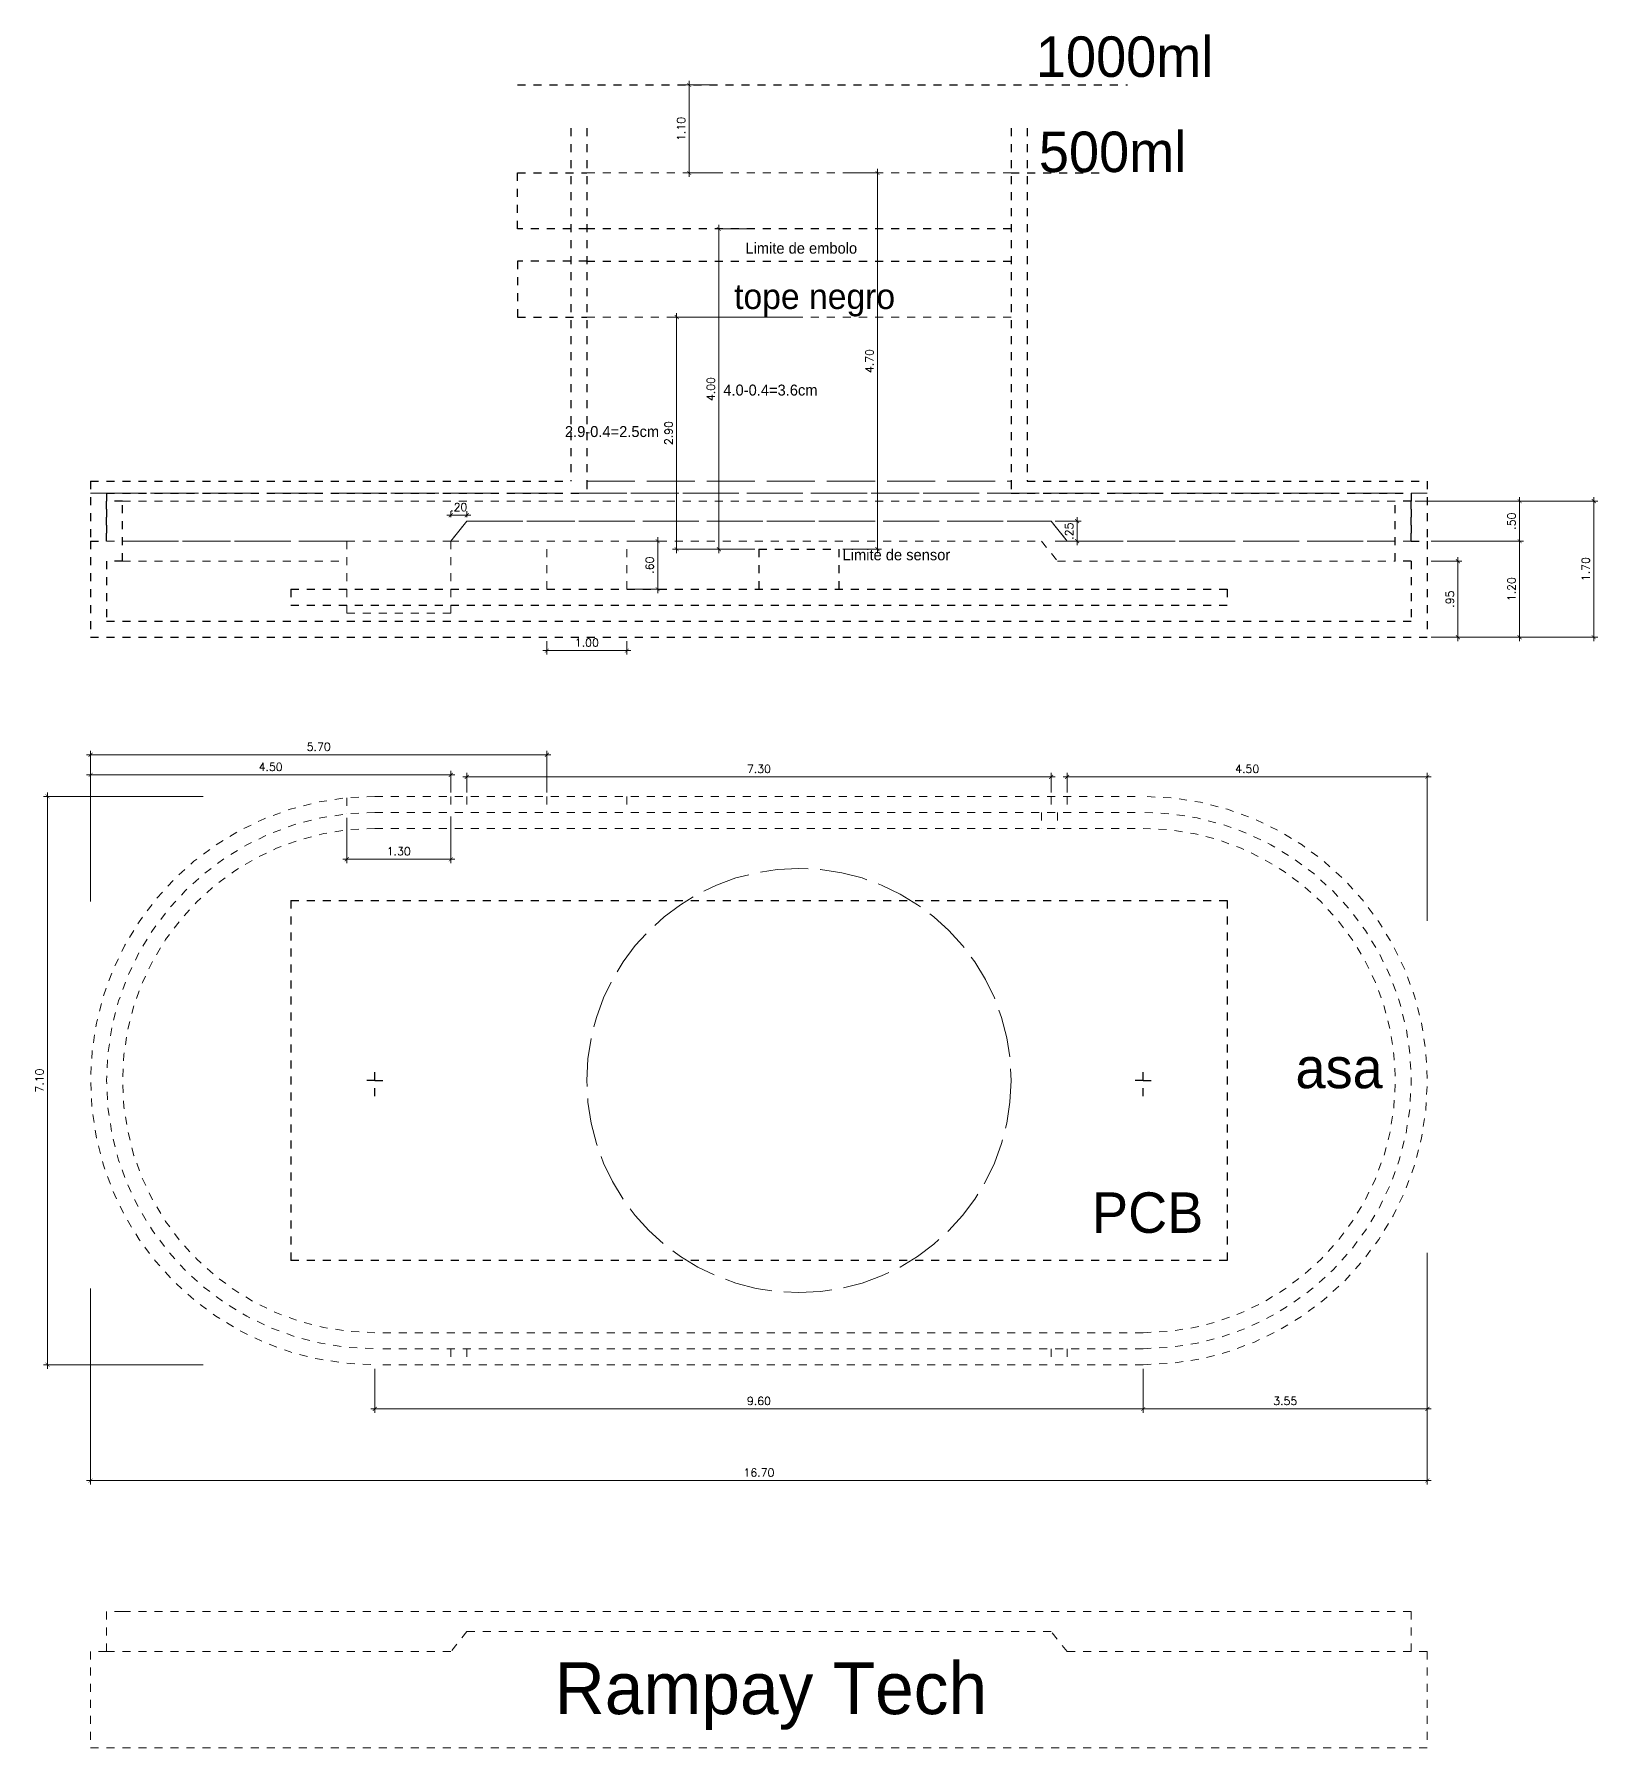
# Model space of a CAD drawing. Header units: millimetres. Extents: x 3117.9 to 3172.3, y 1005.1 to 1030.5.
# Drawn here: x 3152.77 to 3172.3, y 1009.05 to 1030.46 of the extents above; entities that cross this region are included whole.
import ezdxf

# ---------------------------------------------------------------- set-up
doc = ezdxf.new("R2010")
doc.units = ezdxf.units.MM
doc.linetypes.add('ACAD_ISO02W100', pattern=[15, 12, -3])
doc.linetypes.add('ACAD_ISO03W100', pattern=[30, 12, -18])
for name, color, linetype, lineweight in [('bloque', 2, 'Continuous', 25), ('corte', 1, 'Continuous', 30), ('MU-COTAS', 6, 'Continuous', 9), ('rayado', 130, 'ACAD_ISO03W100', 9)]:
    doc.layers.add(name, color=color, linetype=linetype, lineweight=lineweight)
doc.layers.add('MU-CascoExistente', color=200, linetype='Continuous')
doc.styles.get("Standard").update_dxf_attribs({"font": 'MOD20.TTF'})
doc.styles.add('T-COTA 1 en 50', font='romans.shx')
doc.dimstyles.new('cota exterior esc 1 en 50', dxfattribs={"dimtxt": 0.1, "dimasz": 0.05, "dimexe": 0.05, "dimexo": 0.05, "dimgap": 0.05, "dimtad": 1, "dimzin": 4, "dimdsep": 46, "dimtxsty": 'T-COTA 1 en 50', "dimblk": 'ARCHTICK', "dimcen": 2.5, "dimdle": 0.05, "dimclrd": 256, "dimclre": 256, "dimclrt": 240, "dimaunit": 1, "dimazin": 0, "dimtfac": 1, "dimtix": 1, "dimtmove": 0, "dimatfit": 3, "dimfxl": 1, "dimtolj": 1, "dimlwd": -1, "dimlwe": -1, "dimarcsym": 0})

# ---------------------------------------------------------------- blocks, each defined once
blk = doc.blocks.new('_ArchTick')
at = {"layer": 'MU-CascoExistente', "color": 0, "const_width": 0.15}
blk.add_lwpolyline([(-0.5, -0.5), (0.5, 0.5)], dxfattribs=at)
blk = doc.blocks.new('*D200')
at = {"layer": 'Defpoints', "color": 0, "ltscale": 0.002, "transparency": 16777216}
for p in [(3157.022, 1013.835), (3166.622, 1013.835), (3166.622, 1013.282)]:
    blk.add_point(p, dxfattribs=at)
at = {"layer": 'MU-COTAS', "ltscale": 0.002, "transparency": 16777216}
for p, q in [((3157.022, 1013.785), (3157.022, 1013.232)), ((3166.622, 1013.785), (3166.622, 1013.232)), ((3156.972, 1013.282), (3166.672, 1013.282))]:
    blk.add_line(p, q, dxfattribs=at)
at = {"layer": 'MU-COTAS', "ltscale": 0.002, "transparency": 16777216, "xscale": 0.05, "yscale": 0.05, "zscale": 0.05, "rotation": 180}
blk.add_blockref('_ArchTick', (3157.022, 1013.282), dxfattribs=at)
at = {"layer": 'MU-COTAS', "ltscale": 0.002, "transparency": 16777216, "xscale": 0.05, "yscale": 0.05, "zscale": 0.05}
blk.add_blockref('_ArchTick', (3166.622, 1013.282), dxfattribs=at)
at = {"layer": 'MU-COTAS', "color": 240, "ltscale": 0.002, "transparency": 16777216, "insert": (3161.822, 1013.382), "char_height": 0.1, "attachment_point": 5, "style": 'T-COTA 1 en 50'}
blk.add_mtext('\\A1;9.60', dxfattribs=at)
blk = doc.blocks.new('*D201')
at = {"layer": 'Defpoints', "color": 0, "ltscale": 0.002, "transparency": 16777216}
for p in [(3170.172, 1015.284), (3166.622, 1013.835), (3170.172, 1013.282)]:
    blk.add_point(p, dxfattribs=at)
at = {"layer": 'MU-COTAS', "ltscale": 0.002, "transparency": 16777216}
for p, q in [((3170.172, 1015.234), (3170.172, 1013.232)), ((3166.622, 1013.785), (3166.622, 1013.232)), ((3166.572, 1013.282), (3170.222, 1013.282))]:
    blk.add_line(p, q, dxfattribs=at)
at = {"layer": 'MU-COTAS', "ltscale": 0.002, "transparency": 16777216, "xscale": 0.05, "yscale": 0.05, "zscale": 0.05, "rotation": 180}
blk.add_blockref('_ArchTick', (3166.622, 1013.282), dxfattribs=at)
at = {"layer": 'MU-COTAS', "ltscale": 0.002, "transparency": 16777216, "xscale": 0.05, "yscale": 0.05, "zscale": 0.05}
blk.add_blockref('_ArchTick', (3170.172, 1013.282), dxfattribs=at)
at = {"layer": 'MU-COTAS', "color": 240, "ltscale": 0.002, "transparency": 16777216, "insert": (3168.397, 1013.382), "char_height": 0.1, "attachment_point": 5, "style": 'T-COTA 1 en 50'}
blk.add_mtext('\\A1;3.55', dxfattribs=at)
blk = doc.blocks.new('*D202')
at = {"layer": 'Defpoints', "color": 0, "ltscale": 0.002, "transparency": 16777216}
for p in [(3154.928, 1020.935), (3152.934, 1013.835), (3154.928, 1013.835)]:
    blk.add_point(p, dxfattribs=at)
at = {"layer": 'MU-COTAS', "ltscale": 0.002, "transparency": 16777216}
for p, q in [((3154.878, 1020.935), (3152.884, 1020.935)), ((3152.934, 1020.985), (3152.934, 1013.785)), ((3154.878, 1013.835), (3152.884, 1013.835))]:
    blk.add_line(p, q, dxfattribs=at)
at = {"layer": 'MU-COTAS', "ltscale": 0.002, "transparency": 16777216, "xscale": 0.05, "yscale": 0.05, "zscale": 0.05}
for p, rotation in [((3152.934, 1020.935), 90), ((3152.934, 1013.835), 270)]:
    blk.add_blockref('_ArchTick', p, dxfattribs=dict(at, rotation=rotation))
at = {"layer": 'MU-COTAS', "color": 240, "ltscale": 0.002, "transparency": 16777216, "insert": (3152.834, 1017.385), "char_height": 0.1, "attachment_point": 5, "rotation": 90, "style": 'T-COTA 1 en 50'}
blk.add_mtext('\\A1;7.10', dxfattribs=at)
blk = doc.blocks.new('*D203')
at = {"layer": 'Defpoints', "color": 0, "ltscale": 0.002, "transparency": 16777216}
for p in [(3156.672, 1020.717), (3157.972, 1020.735), (3157.972, 1020.149)]:
    blk.add_point(p, dxfattribs=at)
at = {"layer": 'MU-COTAS', "ltscale": 0.002, "transparency": 16777216}
for p, q in [((3156.672, 1020.667), (3156.672, 1020.099)), ((3157.972, 1020.685), (3157.972, 1020.099)), ((3156.622, 1020.149), (3158.022, 1020.149))]:
    blk.add_line(p, q, dxfattribs=at)
at = {"layer": 'MU-COTAS', "ltscale": 0.002, "transparency": 16777216, "xscale": 0.05, "yscale": 0.05, "zscale": 0.05, "rotation": 180}
blk.add_blockref('_ArchTick', (3156.672, 1020.149), dxfattribs=at)
at = {"layer": 'MU-COTAS', "ltscale": 0.002, "transparency": 16777216, "xscale": 0.05, "yscale": 0.05, "zscale": 0.05}
blk.add_blockref('_ArchTick', (3157.972, 1020.149), dxfattribs=at)
at = {"layer": 'MU-COTAS', "color": 240, "ltscale": 0.002, "transparency": 16777216, "insert": (3157.322, 1020.249), "char_height": 0.1, "attachment_point": 5, "style": 'T-COTA 1 en 50'}
blk.add_mtext('\\A1;1.30', dxfattribs=at)
blk = doc.blocks.new('*D204')
at = {"layer": 'Defpoints', "color": 0, "ltscale": 0.002, "transparency": 16777216}
for p in [(3169.972, 1024.624), (3170.172, 1022.924), (3172.251, 1022.924)]:
    blk.add_point(p, dxfattribs=at)
at = {"layer": 'MU-COTAS', "ltscale": 0.002, "transparency": 16777216}
for p, q in [((3170.022, 1024.624), (3172.301, 1024.624)), ((3172.251, 1024.674), (3172.251, 1022.874)), ((3170.222, 1022.924), (3172.301, 1022.924))]:
    blk.add_line(p, q, dxfattribs=at)
at = {"layer": 'MU-COTAS', "ltscale": 0.002, "transparency": 16777216, "xscale": 0.05, "yscale": 0.05, "zscale": 0.05}
for p, rotation in [((3172.251, 1024.624), 90), ((3172.251, 1022.924), 270)]:
    blk.add_blockref('_ArchTick', p, dxfattribs=dict(at, rotation=rotation))
at = {"layer": 'MU-COTAS', "color": 240, "ltscale": 0.002, "transparency": 16777216, "insert": (3172.151, 1023.774), "char_height": 0.1, "attachment_point": 5, "rotation": 90, "style": 'T-COTA 1 en 50'}
blk.add_mtext('\\A1;1.70', dxfattribs=at)
blk = doc.blocks.new('*D205')
at = {"layer": 'Defpoints', "color": 0, "ltscale": 0.002, "transparency": 16777216}
for p in [(3170.172, 1024.124), (3170.172, 1022.924), (3171.325, 1022.924)]:
    blk.add_point(p, dxfattribs=at)
at = {"layer": 'MU-COTAS', "ltscale": 0.002, "transparency": 16777216}
for p, q in [((3170.222, 1024.124), (3171.375, 1024.124)), ((3171.325, 1024.174), (3171.325, 1022.874)), ((3170.222, 1022.924), (3171.375, 1022.924))]:
    blk.add_line(p, q, dxfattribs=at)
at = {"layer": 'MU-COTAS', "ltscale": 0.002, "transparency": 16777216, "xscale": 0.05, "yscale": 0.05, "zscale": 0.05}
for p, rotation in [((3171.325, 1024.124), 90), ((3171.325, 1022.924), 270)]:
    blk.add_blockref('_ArchTick', p, dxfattribs=dict(at, rotation=rotation))
at = {"layer": 'MU-COTAS', "color": 240, "ltscale": 0.002, "transparency": 16777216, "insert": (3171.225, 1023.524), "char_height": 0.1, "attachment_point": 5, "rotation": 90, "style": 'T-COTA 1 en 50'}
blk.add_mtext('\\A1;1.20', dxfattribs=at)
blk = doc.blocks.new('*D206')
at = {"layer": 'Defpoints', "color": 0, "ltscale": 0.002, "transparency": 16777216}
for p in [(3169.972, 1024.624), (3171.325, 1024.624), (3170.172, 1024.124)]:
    blk.add_point(p, dxfattribs=at)
at = {"layer": 'MU-COTAS', "ltscale": 0.002, "transparency": 16777216}
for p, q in [((3170.022, 1024.624), (3171.375, 1024.624)), ((3171.325, 1024.074), (3171.325, 1024.674)), ((3170.222, 1024.124), (3171.375, 1024.124))]:
    blk.add_line(p, q, dxfattribs=at)
at = {"layer": 'MU-COTAS', "ltscale": 0.002, "transparency": 16777216, "xscale": 0.05, "yscale": 0.05, "zscale": 0.05}
for p, rotation in [((3171.325, 1024.624), 90), ((3171.325, 1024.124), 270)]:
    blk.add_blockref('_ArchTick', p, dxfattribs=dict(at, rotation=rotation))
at = {"layer": 'MU-COTAS', "color": 240, "ltscale": 0.002, "transparency": 16777216, "insert": (3171.225, 1024.374), "char_height": 0.1, "attachment_point": 5, "rotation": 90, "style": 'T-COTA 1 en 50'}
blk.add_mtext('\\A1;.50', dxfattribs=at)
blk = doc.blocks.new('*D207')
at = {"layer": 'Defpoints', "color": 0, "ltscale": 0.002, "transparency": 16777216}
for p in [(3153.472, 1014.836), (3170.172, 1014.836), (3153.472, 1012.387)]:
    blk.add_point(p, dxfattribs=at)
at = {"layer": 'MU-COTAS', "ltscale": 0.002, "transparency": 16777216}
for p, q in [((3153.472, 1014.786), (3153.472, 1012.337)), ((3170.172, 1014.786), (3170.172, 1012.337)), ((3170.222, 1012.387), (3153.422, 1012.387))]:
    blk.add_line(p, q, dxfattribs=at)
at = {"layer": 'MU-COTAS', "ltscale": 0.002, "transparency": 16777216, "xscale": 0.05, "yscale": 0.05, "zscale": 0.05, "rotation": 180}
blk.add_blockref('_ArchTick', (3153.472, 1012.387), dxfattribs=at)
at = {"layer": 'MU-COTAS', "ltscale": 0.002, "transparency": 16777216, "xscale": 0.05, "yscale": 0.05, "zscale": 0.05}
blk.add_blockref('_ArchTick', (3170.172, 1012.387), dxfattribs=at)
at = {"layer": 'MU-COTAS', "color": 240, "ltscale": 0.002, "transparency": 16777216, "insert": (3161.822, 1012.487), "char_height": 0.1, "attachment_point": 5, "style": 'T-COTA 1 en 50'}
blk.add_mtext('\\A1;16.70', dxfattribs=at)
blk = doc.blocks.new('*D208')
at = {"layer": 'Defpoints', "color": 0, "ltscale": 0.002, "transparency": 16777216}
for p in [(3160.172, 1024.124), (3160.172, 1023.524), (3160.557, 1023.524)]:
    blk.add_point(p, dxfattribs=at)
at = {"layer": 'MU-COTAS', "ltscale": 0.002, "transparency": 16777216}
for p, q in [((3160.222, 1024.124), (3160.607, 1024.124)), ((3160.557, 1024.174), (3160.557, 1023.474)), ((3160.222, 1023.524), (3160.607, 1023.524))]:
    blk.add_line(p, q, dxfattribs=at)
at = {"layer": 'MU-COTAS', "ltscale": 0.002, "transparency": 16777216, "xscale": 0.05, "yscale": 0.05, "zscale": 0.05}
for p, rotation in [((3160.557, 1024.124), 90), ((3160.557, 1023.524), 270)]:
    blk.add_blockref('_ArchTick', p, dxfattribs=dict(at, rotation=rotation))
at = {"layer": 'MU-COTAS', "color": 240, "ltscale": 0.002, "transparency": 16777216, "insert": (3160.457, 1023.824), "char_height": 0.1, "attachment_point": 5, "rotation": 90, "style": 'T-COTA 1 en 50'}
blk.add_mtext('\\A1;.60', dxfattribs=at)
blk = doc.blocks.new('*D210')
at = {"layer": 'Defpoints', "color": 0, "ltscale": 0.002, "transparency": 16777216}
for p in [(3159.172, 1022.924), (3160.172, 1022.924), (3160.172, 1022.756)]:
    blk.add_point(p, dxfattribs=at)
at = {"layer": 'MU-COTAS', "ltscale": 0.002, "transparency": 16777216}
for p, q in [((3159.172, 1022.874), (3159.172, 1022.706)), ((3160.172, 1022.874), (3160.172, 1022.706)), ((3159.122, 1022.756), (3160.222, 1022.756))]:
    blk.add_line(p, q, dxfattribs=at)
at = {"layer": 'MU-COTAS', "ltscale": 0.002, "transparency": 16777216, "xscale": 0.05, "yscale": 0.05, "zscale": 0.05, "rotation": 180}
blk.add_blockref('_ArchTick', (3159.172, 1022.756), dxfattribs=at)
at = {"layer": 'MU-COTAS', "ltscale": 0.002, "transparency": 16777216, "xscale": 0.05, "yscale": 0.05, "zscale": 0.05}
blk.add_blockref('_ArchTick', (3160.172, 1022.756), dxfattribs=at)
at = {"layer": 'MU-COTAS', "color": 240, "ltscale": 0.002, "transparency": 16777216, "insert": (3159.672, 1022.856), "char_height": 0.1, "attachment_point": 5, "style": 'T-COTA 1 en 50'}
blk.add_mtext('\\A1;1.00', dxfattribs=at)
blk = doc.blocks.new('*D211')
at = {"layer": 'Defpoints', "color": 0, "ltscale": 0.002, "transparency": 16777216}
for p in [(3170.172, 1023.874), (3170.172, 1022.924), (3170.554, 1022.924)]:
    blk.add_point(p, dxfattribs=at)
at = {"layer": 'MU-COTAS', "ltscale": 0.002, "transparency": 16777216}
for p, q in [((3170.554, 1023.924), (3170.554, 1022.874)), ((3170.222, 1023.874), (3170.604, 1023.874)), ((3170.222, 1022.924), (3170.604, 1022.924))]:
    blk.add_line(p, q, dxfattribs=at)
at = {"layer": 'MU-COTAS', "ltscale": 0.002, "transparency": 16777216, "xscale": 0.05, "yscale": 0.05, "zscale": 0.05}
for p, rotation in [((3170.554, 1023.874), 90), ((3170.554, 1022.924), 270)]:
    blk.add_blockref('_ArchTick', p, dxfattribs=dict(at, rotation=rotation))
at = {"layer": 'MU-COTAS', "color": 240, "ltscale": 0.002, "transparency": 16777216, "insert": (3170.454, 1023.399), "char_height": 0.1, "attachment_point": 5, "rotation": 90, "style": 'T-COTA 1 en 50'}
blk.add_mtext('\\A1;.95', dxfattribs=at)
blk = doc.blocks.new('*D212')
at = {"layer": 'Defpoints', "color": 0, "ltscale": 0.002, "transparency": 16777216}
for p in [(3170.172, 1021.179), (3165.672, 1020.935), (3170.172, 1019.332)]:
    blk.add_point(p, dxfattribs=at)
at = {"layer": 'MU-COTAS', "ltscale": 0.002, "transparency": 16777216}
for p, q in [((3165.622, 1021.179), (3170.222, 1021.179)), ((3165.672, 1020.985), (3165.672, 1021.229)), ((3170.172, 1019.382), (3170.172, 1021.229))]:
    blk.add_line(p, q, dxfattribs=at)
at = {"layer": 'MU-COTAS', "ltscale": 0.002, "transparency": 16777216, "xscale": 0.05, "yscale": 0.05, "zscale": 0.05, "rotation": 180}
blk.add_blockref('_ArchTick', (3165.672, 1021.179), dxfattribs=at)
at = {"layer": 'MU-COTAS', "ltscale": 0.002, "transparency": 16777216, "xscale": 0.05, "yscale": 0.05, "zscale": 0.05}
blk.add_blockref('_ArchTick', (3170.172, 1021.179), dxfattribs=at)
at = {"layer": 'MU-COTAS', "color": 240, "ltscale": 0.002, "transparency": 16777216, "insert": (3167.922, 1021.279), "char_height": 0.1, "attachment_point": 5, "style": 'T-COTA 1 en 50'}
blk.add_mtext('\\A1;4.50', dxfattribs=at)
blk = doc.blocks.new('*D213')
at = {"layer": 'Defpoints', "color": 0, "ltscale": 0.002, "transparency": 16777216}
for p in [(3158.172, 1021.179), (3158.172, 1020.935), (3165.472, 1020.935)]:
    blk.add_point(p, dxfattribs=at)
at = {"layer": 'MU-COTAS', "ltscale": 0.002, "transparency": 16777216}
for p, q in [((3165.522, 1021.179), (3158.122, 1021.179)), ((3158.172, 1020.985), (3158.172, 1021.229)), ((3165.472, 1020.985), (3165.472, 1021.229))]:
    blk.add_line(p, q, dxfattribs=at)
at = {"layer": 'MU-COTAS', "ltscale": 0.002, "transparency": 16777216, "xscale": 0.05, "yscale": 0.05, "zscale": 0.05, "rotation": 180}
blk.add_blockref('_ArchTick', (3158.172, 1021.179), dxfattribs=at)
at = {"layer": 'MU-COTAS', "ltscale": 0.002, "transparency": 16777216, "xscale": 0.05, "yscale": 0.05, "zscale": 0.05}
blk.add_blockref('_ArchTick', (3165.472, 1021.179), dxfattribs=at)
at = {"layer": 'MU-COTAS', "color": 240, "ltscale": 0.002, "transparency": 16777216, "insert": (3161.822, 1021.279), "char_height": 0.1, "attachment_point": 5, "style": 'T-COTA 1 en 50'}
blk.add_mtext('\\A1;7.30', dxfattribs=at)
blk = doc.blocks.new('*D214')
at = {"layer": 'Defpoints', "color": 0, "ltscale": 0.002, "transparency": 16777216}
for p in [(3165.472, 1024.374), (3165.472, 1024.124), (3165.797, 1024.124)]:
    blk.add_point(p, dxfattribs=at)
at = {"layer": 'MU-COTAS', "ltscale": 0.002, "transparency": 16777216}
for p, q in [((3165.522, 1024.374), (3165.847, 1024.374)), ((3165.797, 1024.374), (3165.797, 1024.424)), ((3165.797, 1024.374), (3165.797, 1024.124)), ((3165.522, 1024.124), (3165.847, 1024.124)), ((3165.797, 1024.124), (3165.797, 1024.074))]:
    blk.add_line(p, q, dxfattribs=at)
at = {"layer": 'MU-COTAS', "ltscale": 0.002, "transparency": 16777216, "xscale": 0.05, "yscale": 0.05, "zscale": 0.05}
for p, rotation in [((3165.797, 1024.374), 270), ((3165.797, 1024.124), 90)]:
    blk.add_blockref('_ArchTick', p, dxfattribs=dict(at, rotation=rotation))
at = {"layer": 'MU-COTAS', "color": 240, "ltscale": 0.002, "transparency": 16777216, "insert": (3165.697, 1024.249), "char_height": 0.1, "attachment_point": 5, "rotation": 90, "style": 'T-COTA 1 en 50'}
blk.add_mtext('\\A1;.25', dxfattribs=at)
blk = doc.blocks.new('*D215')
at = {"layer": 'Defpoints', "color": 0, "ltscale": 0.002, "transparency": 16777216}
for p in [(3157.972, 1024.449), (3157.972, 1024.374), (3158.172, 1024.374)]:
    blk.add_point(p, dxfattribs=at)
at = {"layer": 'MU-COTAS', "ltscale": 0.002, "transparency": 16777216}
for p, q in [((3157.972, 1024.449), (3157.922, 1024.449)), ((3157.972, 1024.424), (3157.972, 1024.499)), ((3158.172, 1024.449), (3157.972, 1024.449)), ((3158.172, 1024.424), (3158.172, 1024.499)), ((3158.172, 1024.449), (3158.222, 1024.449))]:
    blk.add_line(p, q, dxfattribs=at)
at = {"layer": 'MU-COTAS', "ltscale": 0.002, "transparency": 16777216, "xscale": 0.05, "yscale": 0.05, "zscale": 0.05}
blk.add_blockref('_ArchTick', (3157.972, 1024.449), dxfattribs=at)
at = {"layer": 'MU-COTAS', "ltscale": 0.002, "transparency": 16777216, "xscale": 0.05, "yscale": 0.05, "zscale": 0.05, "rotation": 180}
blk.add_blockref('_ArchTick', (3158.172, 1024.449), dxfattribs=at)
at = {"layer": 'MU-COTAS', "color": 240, "ltscale": 0.002, "transparency": 16777216, "insert": (3158.072, 1024.549), "char_height": 0.1, "attachment_point": 5, "style": 'T-COTA 1 en 50'}
blk.add_mtext('\\A1;.20', dxfattribs=at)
blk = doc.blocks.new('*D216')
at = {"layer": 'Defpoints', "color": 0, "ltscale": 0.002, "transparency": 16777216}
for p in [(3153.472, 1021.204), (3157.972, 1020.935), (3153.472, 1019.572)]:
    blk.add_point(p, dxfattribs=at)
at = {"layer": 'MU-COTAS', "ltscale": 0.002, "transparency": 16777216}
for p, q in [((3158.022, 1021.204), (3153.422, 1021.204)), ((3153.472, 1019.622), (3153.472, 1021.254)), ((3157.972, 1020.985), (3157.972, 1021.254))]:
    blk.add_line(p, q, dxfattribs=at)
at = {"layer": 'MU-COTAS', "ltscale": 0.002, "transparency": 16777216, "xscale": 0.05, "yscale": 0.05, "zscale": 0.05, "rotation": 180}
blk.add_blockref('_ArchTick', (3153.472, 1021.204), dxfattribs=at)
at = {"layer": 'MU-COTAS', "ltscale": 0.002, "transparency": 16777216, "xscale": 0.05, "yscale": 0.05, "zscale": 0.05}
blk.add_blockref('_ArchTick', (3157.972, 1021.204), dxfattribs=at)
at = {"layer": 'MU-COTAS', "color": 240, "ltscale": 0.002, "transparency": 16777216, "insert": (3155.722, 1021.304), "char_height": 0.1, "attachment_point": 5, "style": 'T-COTA 1 en 50'}
blk.add_mtext('\\A1;4.50', dxfattribs=at)
blk = doc.blocks.new('*D217')
at = {"layer": 'Defpoints', "color": 0, "ltscale": 0.002, "transparency": 16777216}
for p in [(3153.472, 1021.455), (3153.472, 1020.935), (3159.172, 1020.935)]:
    blk.add_point(p, dxfattribs=at)
at = {"layer": 'MU-COTAS', "ltscale": 0.002, "transparency": 16777216}
for p, q in [((3159.222, 1021.455), (3153.422, 1021.455)), ((3153.472, 1020.985), (3153.472, 1021.505)), ((3159.172, 1020.985), (3159.172, 1021.505))]:
    blk.add_line(p, q, dxfattribs=at)
at = {"layer": 'MU-COTAS', "ltscale": 0.002, "transparency": 16777216, "xscale": 0.05, "yscale": 0.05, "zscale": 0.05, "rotation": 180}
blk.add_blockref('_ArchTick', (3153.472, 1021.455), dxfattribs=at)
at = {"layer": 'MU-COTAS', "ltscale": 0.002, "transparency": 16777216, "xscale": 0.05, "yscale": 0.05, "zscale": 0.05}
blk.add_blockref('_ArchTick', (3159.172, 1021.455), dxfattribs=at)
at = {"layer": 'MU-COTAS', "color": 240, "ltscale": 0.002, "transparency": 16777216, "insert": (3156.322, 1021.555), "char_height": 0.1, "attachment_point": 5, "style": 'T-COTA 1 en 50'}
blk.add_mtext('\\A1;5.70', dxfattribs=at)
blk = doc.blocks.new('tubo')
at = {"layer": 'corte', "linetype": 'ACAD_ISO02W100', "ltscale": 1e-07}
for p, q in [((3159.472, 1030.885), (3159.472, 1026.475)), ((3159.672, 1030.885), (3159.672, 1026.475)), ((3164.972, 1030.885), (3164.972, 1026.475)), ((3165.172, 1030.885), (3165.172, 1026.475)), ((3153.472, 1026.475), (3153.472, 1025.725)), ((3153.472, 1026.475), (3159.472, 1026.475)), ((3153.672, 1026.325), (3153.672, 1025.725)), ((3153.672, 1026.325), (3159.672, 1026.325)), ((3159.672, 1026.475), (3159.672, 1026.325)), ((3164.972, 1026.475), (3164.972, 1026.325)), ((3164.972, 1026.325), (3169.972, 1026.325)), ((3165.172, 1026.475), (3170.172, 1026.475)), ((3169.972, 1026.325), (3169.972, 1025.725)), ((3170.172, 1026.475), (3170.172, 1025.725)), ((3153.472, 1025.725), (3153.672, 1025.725)), ((3169.972, 1025.725), (3170.172, 1025.725))]:
    blk.add_line(p, q, dxfattribs=at)
at = {"layer": 'rayado', "linetype": 'ACAD_ISO02W100', "ltscale": 7e-05}
for p, q in [((3159.672, 1030.325), (3164.972, 1030.325)), ((3159.672, 1028.525), (3164.972, 1028.525)), ((3159.672, 1026.325), (3164.972, 1026.325)), ((3157.972, 1025.725), (3158.172, 1025.975)), ((3158.172, 1025.975), (3165.472, 1025.975)), ((3165.472, 1025.975), (3165.672, 1025.725)), ((3153.672, 1025.725), (3157.972, 1025.725)), ((3165.672, 1025.725), (3169.972, 1025.725))]:
    blk.add_line(p, q, dxfattribs=at)
at = {"layer": 'rayado', "linetype": 'ACAD_ISO02W100', "ltscale": 0.05}
blk.add_line((3159.672, 1026.475), (3164.972, 1026.475), dxfattribs=at)
at = {"linetype": 'ACAD_ISO02W100', "ltscale": 1e-07, "attachment_point": 1}
for s, width, insert, char_height in [('500ml', 1.26279, (3165.319, 1030.842), 0.5056), ('tope negro', 1.96913, (3161.512, 1028.94), 0.3145)]:
    blk.add_mtext_dynamic_manual_height_columns(s, width=width, gutter_width=12.344, heights=[0], dxfattribs=dict(at, insert=insert, char_height=char_height))
blk = doc.blocks.new('*D220')
at = {"layer": 'Defpoints', "color": 0, "ltscale": 0.002, "transparency": 16777216}
for p in [(3162.322, 1026.924), (3160.794, 1024.024), (3161.822, 1024.024)]:
    blk.add_point(p, dxfattribs=at)
at = {"layer": 'MU-COTAS', "ltscale": 0.002, "transparency": 16777216}
for p, q in [((3162.272, 1026.924), (3160.744, 1026.924)), ((3160.794, 1026.974), (3160.794, 1023.974)), ((3161.772, 1024.024), (3160.744, 1024.024))]:
    blk.add_line(p, q, dxfattribs=at)
at = {"layer": 'MU-COTAS', "ltscale": 0.002, "transparency": 16777216, "xscale": 0.05, "yscale": 0.05, "zscale": 0.05}
for p, rotation in [((3160.794, 1026.924), 90), ((3160.794, 1024.024), 270)]:
    blk.add_blockref('_ArchTick', p, dxfattribs=dict(at, rotation=rotation))
at = {"layer": 'MU-COTAS', "color": 240, "ltscale": 0.002, "transparency": 16777216, "insert": (3160.694, 1025.474), "char_height": 0.1, "attachment_point": 5, "rotation": 90, "style": 'T-COTA 1 en 50'}
blk.add_mtext('\\A1;2.90', dxfattribs=at)
blk = doc.blocks.new('*D223')
at = {"layer": 'Defpoints', "color": 0, "ltscale": 0.002, "transparency": 16777216}
for p in [(3162.822, 1028.724), (3163.303, 1028.724), (3162.822, 1024.024)]:
    blk.add_point(p, dxfattribs=at)
at = {"layer": 'MU-COTAS', "ltscale": 0.002, "transparency": 16777216}
for p, q in [((3162.872, 1028.724), (3163.353, 1028.724)), ((3163.303, 1023.974), (3163.303, 1028.774)), ((3162.872, 1024.024), (3163.353, 1024.024))]:
    blk.add_line(p, q, dxfattribs=at)
at = {"layer": 'MU-COTAS', "ltscale": 0.002, "transparency": 16777216, "xscale": 0.05, "yscale": 0.05, "zscale": 0.05}
for p, rotation in [((3163.303, 1028.724), 90), ((3163.303, 1024.024), 270)]:
    blk.add_blockref('_ArchTick', p, dxfattribs=dict(at, rotation=rotation))
at = {"layer": 'MU-COTAS', "color": 240, "ltscale": 0.002, "transparency": 16777216, "insert": (3163.203, 1026.374), "char_height": 0.1, "attachment_point": 5, "rotation": 90, "style": 'T-COTA 1 en 50'}
blk.add_mtext('\\A1;4.70', dxfattribs=at)
blk = doc.blocks.new('*D225')
at = {"layer": 'Defpoints', "color": 0, "ltscale": 0.002, "transparency": 16777216}
for p in [(3161.321, 1028.024), (3161.822, 1028.024), (3161.822, 1024.024)]:
    blk.add_point(p, dxfattribs=at)
at = {"layer": 'MU-COTAS', "ltscale": 0.002, "transparency": 16777216}
for p, q in [((3161.772, 1028.024), (3161.271, 1028.024)), ((3161.321, 1023.974), (3161.321, 1028.074)), ((3161.772, 1024.024), (3161.271, 1024.024))]:
    blk.add_line(p, q, dxfattribs=at)
at = {"layer": 'MU-COTAS', "ltscale": 0.002, "transparency": 16777216, "xscale": 0.05, "yscale": 0.05, "zscale": 0.05}
for p, rotation in [((3161.321, 1028.024), 90), ((3161.321, 1024.024), 270)]:
    blk.add_blockref('_ArchTick', p, dxfattribs=dict(at, rotation=rotation))
at = {"layer": 'MU-COTAS', "color": 240, "ltscale": 0.002, "transparency": 16777216, "insert": (3161.221, 1026.024), "char_height": 0.1, "attachment_point": 5, "rotation": 90, "style": 'T-COTA 1 en 50'}
blk.add_mtext('\\A1;4.00', dxfattribs=at)
blk = doc.blocks.new('*D226')
at = {"layer": 'Defpoints', "color": 0, "ltscale": 0.002, "transparency": 16777216}
for p in [(3160.95, 1029.824), (3161.321, 1029.824), (3161.321, 1028.724)]:
    blk.add_point(p, dxfattribs=at)
at = {"layer": 'MU-COTAS', "ltscale": 0.002, "transparency": 16777216}
for p, q in [((3161.271, 1029.824), (3160.9, 1029.824)), ((3160.95, 1028.674), (3160.95, 1029.874)), ((3161.271, 1028.724), (3160.9, 1028.724))]:
    blk.add_line(p, q, dxfattribs=at)
at = {"layer": 'MU-COTAS', "ltscale": 0.002, "transparency": 16777216, "xscale": 0.05, "yscale": 0.05, "zscale": 0.05}
for p, rotation in [((3160.95, 1029.824), 90), ((3160.95, 1028.724), 270)]:
    blk.add_blockref('_ArchTick', p, dxfattribs=dict(at, rotation=rotation))
at = {"layer": 'MU-COTAS', "color": 240, "ltscale": 0.002, "transparency": 16777216, "insert": (3160.85, 1029.274), "char_height": 0.1, "attachment_point": 5, "rotation": 90, "style": 'T-COTA 1 en 50'}
blk.add_mtext('\\A1;1.10', dxfattribs=at)

msp = doc.modelspace()

# ---------------------------------------------------------------- linework, layer by layer
at = {"linetype": 'ACAD_ISO02W100', "ltscale": 1e-07}
for p, q in [((3158.804, 1029.824), (3166.426, 1029.824)), ((3158.804, 1028.024), (3158.804, 1028.724)), ((3158.804, 1028.724), (3159.672, 1028.724)), ((3164.972, 1028.724), (3166.17, 1028.724)), ((3159.672, 1028.024), (3158.804, 1028.024)), ((3164.972, 1028.024), (3159.672, 1028.024)), ((3159.672, 1027.624), (3158.804, 1027.624)), ((3158.804, 1027.624), (3158.804, 1026.924)), ((3159.672, 1027.624), (3164.972, 1027.624)), ((3158.804, 1026.924), (3159.672, 1026.924)), ((3157.022, 1017.188), (3157.022, 1017.583)), ((3166.622, 1017.188), (3166.622, 1017.583)), ((3157.022, 1017.385), (3156.894, 1017.385)), ((3157.022, 1017.385), (3157.175, 1017.385)), ((3166.622, 1017.385), (3166.494, 1017.385)), ((3166.622, 1017.385), (3166.775, 1017.385))]:
    msp.add_line(p, q, dxfattribs=at)
at = {"color": 5, "linetype": 'ACAD_ISO02W100', "ltscale": 1e-07}
for p, q in [((3161.822, 1024.024), (3161.822, 1023.524)), ((3162.822, 1024.024), (3162.822, 1023.524))]:
    msp.add_line(p, q, dxfattribs=at)
at = {"layer": 'bloque', "color": 5, "linetype": 'ACAD_ISO02W100', "ltscale": 1e-07}
msp.add_line((3161.822, 1024.024), (3162.822, 1024.024), dxfattribs=at)
at = {"layer": 'bloque', "linetype": 'ACAD_ISO02W100', "ltscale": 1e-07}
for p, q in [((3155.972, 1023.524), (3167.672, 1023.524)), ((3155.972, 1023.524), (3155.972, 1023.324)), ((3167.672, 1023.524), (3167.672, 1023.324)), ((3155.972, 1023.324), (3167.672, 1023.324)), ((3155.972, 1019.635), (3155.972, 1015.135)), ((3155.972, 1019.635), (3167.672, 1019.635)), ((3167.672, 1019.635), (3167.672, 1015.135)), ((3167.672, 1015.135), (3155.972, 1015.135))]:
    msp.add_line(p, q, dxfattribs=at)
at = {"layer": 'corte', "linetype": 'ACAD_ISO02W100', "ltscale": 1e-07}
for p, q in [((3153.672, 1024.124), (3153.672, 1024.624)), ((3153.872, 1024.624), (3153.672, 1024.624)), ((3153.872, 1023.874), (3153.872, 1024.624)), ((3169.772, 1023.874), (3169.772, 1024.624)), ((3169.972, 1024.624), (3169.772, 1024.624)), ((3169.972, 1024.124), (3169.972, 1024.624)), ((3153.472, 1024.124), (3153.472, 1022.924)), ((3153.472, 1024.124), (3153.672, 1024.124)), ((3169.972, 1024.124), (3170.172, 1024.124)), ((3170.172, 1024.124), (3170.172, 1022.924)), ((3153.672, 1023.874), (3153.672, 1023.124)), ((3153.872, 1023.874), (3153.672, 1023.874)), ((3169.972, 1023.874), (3169.772, 1023.874)), ((3169.972, 1023.874), (3169.972, 1023.124)), ((3153.672, 1023.124), (3169.972, 1023.124)), ((3153.472, 1022.924), (3170.172, 1022.924))]:
    msp.add_line(p, q, dxfattribs=at)
at = {"layer": 'rayado', "linetype": 'ACAD_ISO02W100', "ltscale": 0.05}
for p, q in [((3153.472, 1024.724), (3170.172, 1024.724)), ((3157.972, 1024.124), (3158.172, 1024.374)), ((3158.172, 1024.374), (3165.472, 1024.374)), ((3165.472, 1024.374), (3165.672, 1024.124)), ((3153.872, 1024.124), (3156.672, 1024.124)), ((3165.672, 1024.124), (3169.772, 1024.124))]:
    msp.add_line(p, q, dxfattribs=at)
at = {"layer": 'rayado', "linetype": 'ACAD_ISO02W100', "ltscale": 7e-05}
for p, q in [((3153.872, 1024.624), (3169.772, 1024.624)), ((3156.672, 1024.124), (3156.672, 1023.224)), ((3156.672, 1024.124), (3157.972, 1024.124)), ((3157.972, 1024.124), (3157.972, 1023.224)), ((3157.972, 1024.124), (3165.352, 1024.124)), ((3159.172, 1024.124), (3160.172, 1024.124)), ((3159.172, 1023.524), (3159.172, 1024.124)), ((3160.172, 1023.524), (3160.172, 1024.124)), ((3165.352, 1024.124), (3165.552, 1023.874)), ((3153.872, 1023.874), (3156.672, 1023.874)), ((3165.552, 1023.874), (3169.772, 1023.874)), ((3156.672, 1023.224), (3157.972, 1023.224)), ((3156.672, 1020.918), (3156.672, 1020.717)), ((3157.022, 1020.935), (3166.622, 1020.935)), ((3157.972, 1020.935), (3157.972, 1020.735)), ((3158.172, 1020.935), (3158.172, 1020.735)), ((3159.172, 1020.935), (3159.172, 1020.735)), ((3160.172, 1020.935), (3160.172, 1020.735)), ((3165.472, 1020.935), (3165.472, 1020.735)), ((3165.672, 1020.935), (3165.672, 1020.735)), ((3157.022, 1020.735), (3166.622, 1020.735)), ((3165.352, 1020.735), (3165.352, 1020.535)), ((3165.552, 1020.735), (3165.552, 1020.535)), ((3157.022, 1020.535), (3166.622, 1020.535)), ((3166.622, 1014.235), (3157.022, 1014.235)), ((3166.622, 1014.035), (3157.022, 1014.035)), ((3157.972, 1014.035), (3157.972, 1013.835)), ((3158.172, 1014.035), (3158.172, 1013.835)), ((3165.472, 1014.035), (3165.472, 1013.835)), ((3165.672, 1014.035), (3165.672, 1013.835)), ((3166.622, 1013.835), (3157.022, 1013.835)), ((3153.672, 1010.25), (3153.672, 1010.75)), ((3153.872, 1010.75), (3153.672, 1010.75)), ((3153.872, 1010.75), (3169.772, 1010.75)), ((3169.972, 1010.75), (3169.772, 1010.75)), ((3169.972, 1010.25), (3169.972, 1010.75)), ((3158.172, 1010.5), (3157.972, 1010.25)), ((3165.472, 1010.5), (3158.172, 1010.5)), ((3165.672, 1010.25), (3165.472, 1010.5)), ((3153.472, 1010.25), (3153.472, 1009.05)), ((3153.672, 1010.25), (3153.472, 1010.25)), ((3157.972, 1010.25), (3153.672, 1010.25)), ((3169.972, 1010.25), (3165.672, 1010.25)), ((3170.172, 1010.25), (3169.972, 1010.25)), ((3170.172, 1010.25), (3170.172, 1009.05)), ((3170.172, 1009.05), (3153.472, 1009.05))]:
    msp.add_line(p, q, dxfattribs=at)
at = {"layer": 'rayado', "linetype": 'ACAD_ISO02W100', "ltscale": 0.05}
msp.add_circle((3162.322, 1017.385), 2.65, dxfattribs=at)
at = {"layer": 'rayado', "linetype": 'ACAD_ISO02W100', "ltscale": 7e-05}
for centre, radius, start, end in [((3157.022, 1017.385), 3.55, 90, 270), ((3166.622, 1017.385), 3.55, 270, 90), ((3157.022, 1017.385), 3.35, 90, 270), ((3166.622, 1017.385), 3.35, 270, 90), ((3157.022, 1017.385), 3.15, 90, 270), ((3166.622, 1017.385), 3.15, 270, 90)]:
    msp.add_arc(centre, radius, start, end, dxfattribs=at)

# ---------------------------------------------------------------- block references
at = {"linetype": 'ACAD_ISO02W100'}
msp.add_blockref('tubo', (0, -1.601), dxfattribs=at)

# ---------------------------------------------------------------- texts
at = {"linetype": 'ACAD_ISO02W100', "ltscale": 1e-07, "attachment_point": 1}
for s, width, heights, insert, char_height in [('1000ml', 1.26279, [0.513], (3165.282, 1030.43), 0.5056), ('Limite de embolo', 1.78749, [0], (3161.653, 1027.853), 0.13706), ('4.0-0.4=3.6cm', 1.78749, [0], (3161.377, 1026.08), 0.13706), ('2.9-0.4=2.5cm', 1.78749, [0], (3159.398, 1025.562), 0.13706), ('Limite de sensor', 1.78749, [0], (3162.867, 1024.022), 0.13706), ('asa', 1.26279, [0], (3168.525, 1017.795), 0.5056), ('PCB', 1.26279, [0.513], (3165.983, 1015.988), 0.5056)]:
    msp.add_mtext_dynamic_manual_height_columns(s, width=width, gutter_width=12.344, heights=heights, dxfattribs=dict(at, insert=insert, char_height=char_height))
at = {"layer": 'rayado', "linetype": 'ACAD_ISO02W100', "ltscale": 7e-05}
msp.add_text('Rampay Tech', height=0.64921, dxfattribs=at).set_placement((3159.269, 1009.469))

# ---------------------------------------------------------------- dimensions: what is measured, and where the dimension line sits
at = {"layer": 'MU-COTAS', "ltscale": 0.002}
for base, p1, p2, picture, middle in [((3160.95, 1029.824), (3161.321, 1028.724), (3161.321, 1029.824), '*D226', (3160.85, 1029.274)), ((3163.303, 1028.724), (3162.822, 1024.024), (3162.822, 1028.724), '*D223', (3163.203, 1026.374)), ((3161.321, 1028.024), (3161.822, 1024.024), (3161.822, 1028.024), '*D225', (3161.221, 1026.024)), ((3172.251, 1022.924), (3169.972, 1024.624), (3170.172, 1022.924), '*D204', (3172.151, 1023.774)), ((3171.325, 1024.624), (3170.172, 1024.124), (3169.972, 1024.624), '*D206', (3171.225, 1024.374)), ((3165.797, 1024.124), (3165.472, 1024.374), (3165.472, 1024.124), '*D214', (3165.697, 1024.249)), ((3160.557, 1023.524), (3160.172, 1024.124), (3160.172, 1023.524), '*D208', (3160.457, 1023.824)), ((3171.325, 1022.924), (3170.172, 1024.124), (3170.172, 1022.924), '*D205', (3171.225, 1023.524)), ((3170.554, 1022.924), (3170.172, 1023.874), (3170.172, 1022.924), '*D211', (3170.454, 1023.399)), ((3152.934, 1013.835), (3154.928, 1020.935), (3154.928, 1013.835), '*D202', (3152.834, 1017.385))]:
    dim = msp.add_linear_dim(base=base, p1=p1, p2=p2, angle=90, dimstyle='cota exterior esc 1 en 50', dxfattribs=at)
    dim.commit()
    dim.dimension.update_dxf_attribs({"geometry": picture, "text_midpoint": middle})
dim = msp.add_linear_dim(base=(3160.794, 1024.024), p1=(3162.322, 1026.924), p2=(3161.822, 1024.024), angle=90, dimstyle='cota exterior esc 1 en 50', dxfattribs=at)
dim.commit()
dim.dimension.update_dxf_attribs({"geometry": '*D220', "text_midpoint": (3160.794, 1025.474), "dimtype": 160})
for base, p1, p2, picture, middle in [((3157.972, 1024.449), (3158.172, 1024.374), (3157.972, 1024.374), '*D215', (3158.072, 1024.549)), ((3160.172, 1022.756), (3159.172, 1022.924), (3160.172, 1022.924), '*D210', (3159.672, 1022.856)), ((3158.172, 1021.179), (3165.472, 1020.935), (3158.172, 1020.935), '*D213', (3161.822, 1021.279)), ((3170.172, 1021.179), (3165.672, 1020.935), (3170.172, 1019.332), '*D212', (3167.922, 1021.279)), ((3157.972, 1020.149), (3156.672, 1020.717), (3157.972, 1020.735), '*D203', (3157.322, 1020.249)), ((3170.172, 1013.282), (3166.622, 1013.835), (3170.172, 1015.284), '*D201', (3168.397, 1013.382)), ((3153.472, 1012.387), (3170.172, 1014.836), (3153.472, 1014.836), '*D207', (3161.822, 1012.487))]:
    dim = msp.add_linear_dim(base=base, p1=p1, p2=p2, dimstyle='cota exterior esc 1 en 50', dxfattribs=at)
    dim.commit()
    dim.dimension.update_dxf_attribs({"geometry": picture, "text_midpoint": middle})
for base, p1, p2, picture, middle in [((3153.472, 1021.455), (3159.172, 1020.935), (3153.472, 1020.935), '*D217', (3156.322, 1021.455)), ((3153.472, 1021.204), (3157.972, 1020.935), (3153.472, 1019.572), '*D216', (3155.722, 1021.204)), ((3166.622, 1013.282), (3157.022, 1013.835), (3166.622, 1013.835), '*D200', (3161.822, 1013.282))]:
    dim = msp.add_linear_dim(base=base, p1=p1, p2=p2, dimstyle='cota exterior esc 1 en 50', dxfattribs=at)
    dim.commit()
    dim.dimension.update_dxf_attribs({"geometry": picture, "text_midpoint": middle, "dimtype": 160})

doc.saveas('drawing.dxf')
